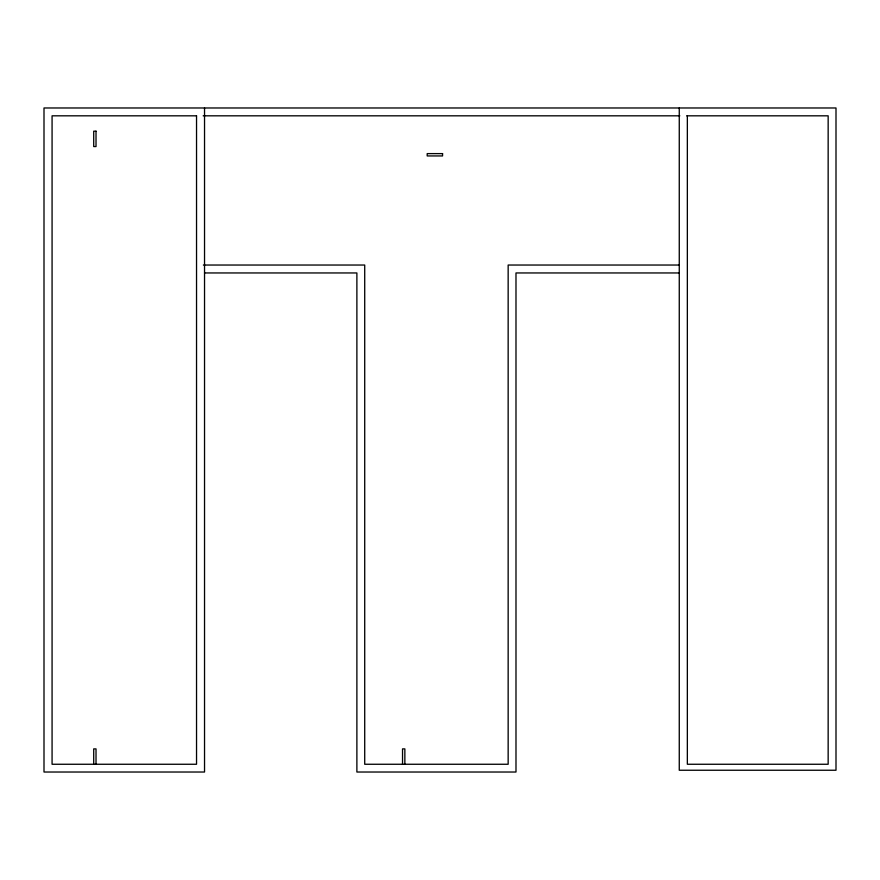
<?xml version="1.0" encoding="UTF-8"?>
<svg xmlns="http://www.w3.org/2000/svg" width="880" height="880" viewBox="0 0 880 880"><rect width="100%" height="100%" fill="white"/><g stroke="black" fill="none" stroke-linecap="round" stroke-linejoin="round"><path stroke-width="1.32" d="M203.17 115.819L679.811 115.819M686.675 115.819L828.157 115.819L828.157 764.258L687.346 764.258L687.346 115.819M203.379 265.034L364.716 265.034L364.716 764.258L508.156 764.258L508.156 265.034L679.129 265.034M204.534 272.954L356.884 272.954L356.884 772.024L515.988 772.024L515.988 272.954L679.261 272.954M679.261 107.976L679.261 770.242L836 770.242L836 107.976L44 107.976L44 772.024L204.534 772.024L204.534 107.976M404.855 764.258L404.855 748.891L402.534 748.891L402.534 764.258M96.019 764.258L96.019 748.891L93.709 748.891L93.709 764.258M196.537 115.819L52.074 115.819L52.074 764.258L196.537 764.258L196.537 115.819M96.019 131.186L93.709 131.186L93.709 146.553L96.019 146.553L96.019 131.186M442.563 153.615L427.196 153.615L427.196 155.936L442.563 155.936L442.563 153.615"/></g></svg>
